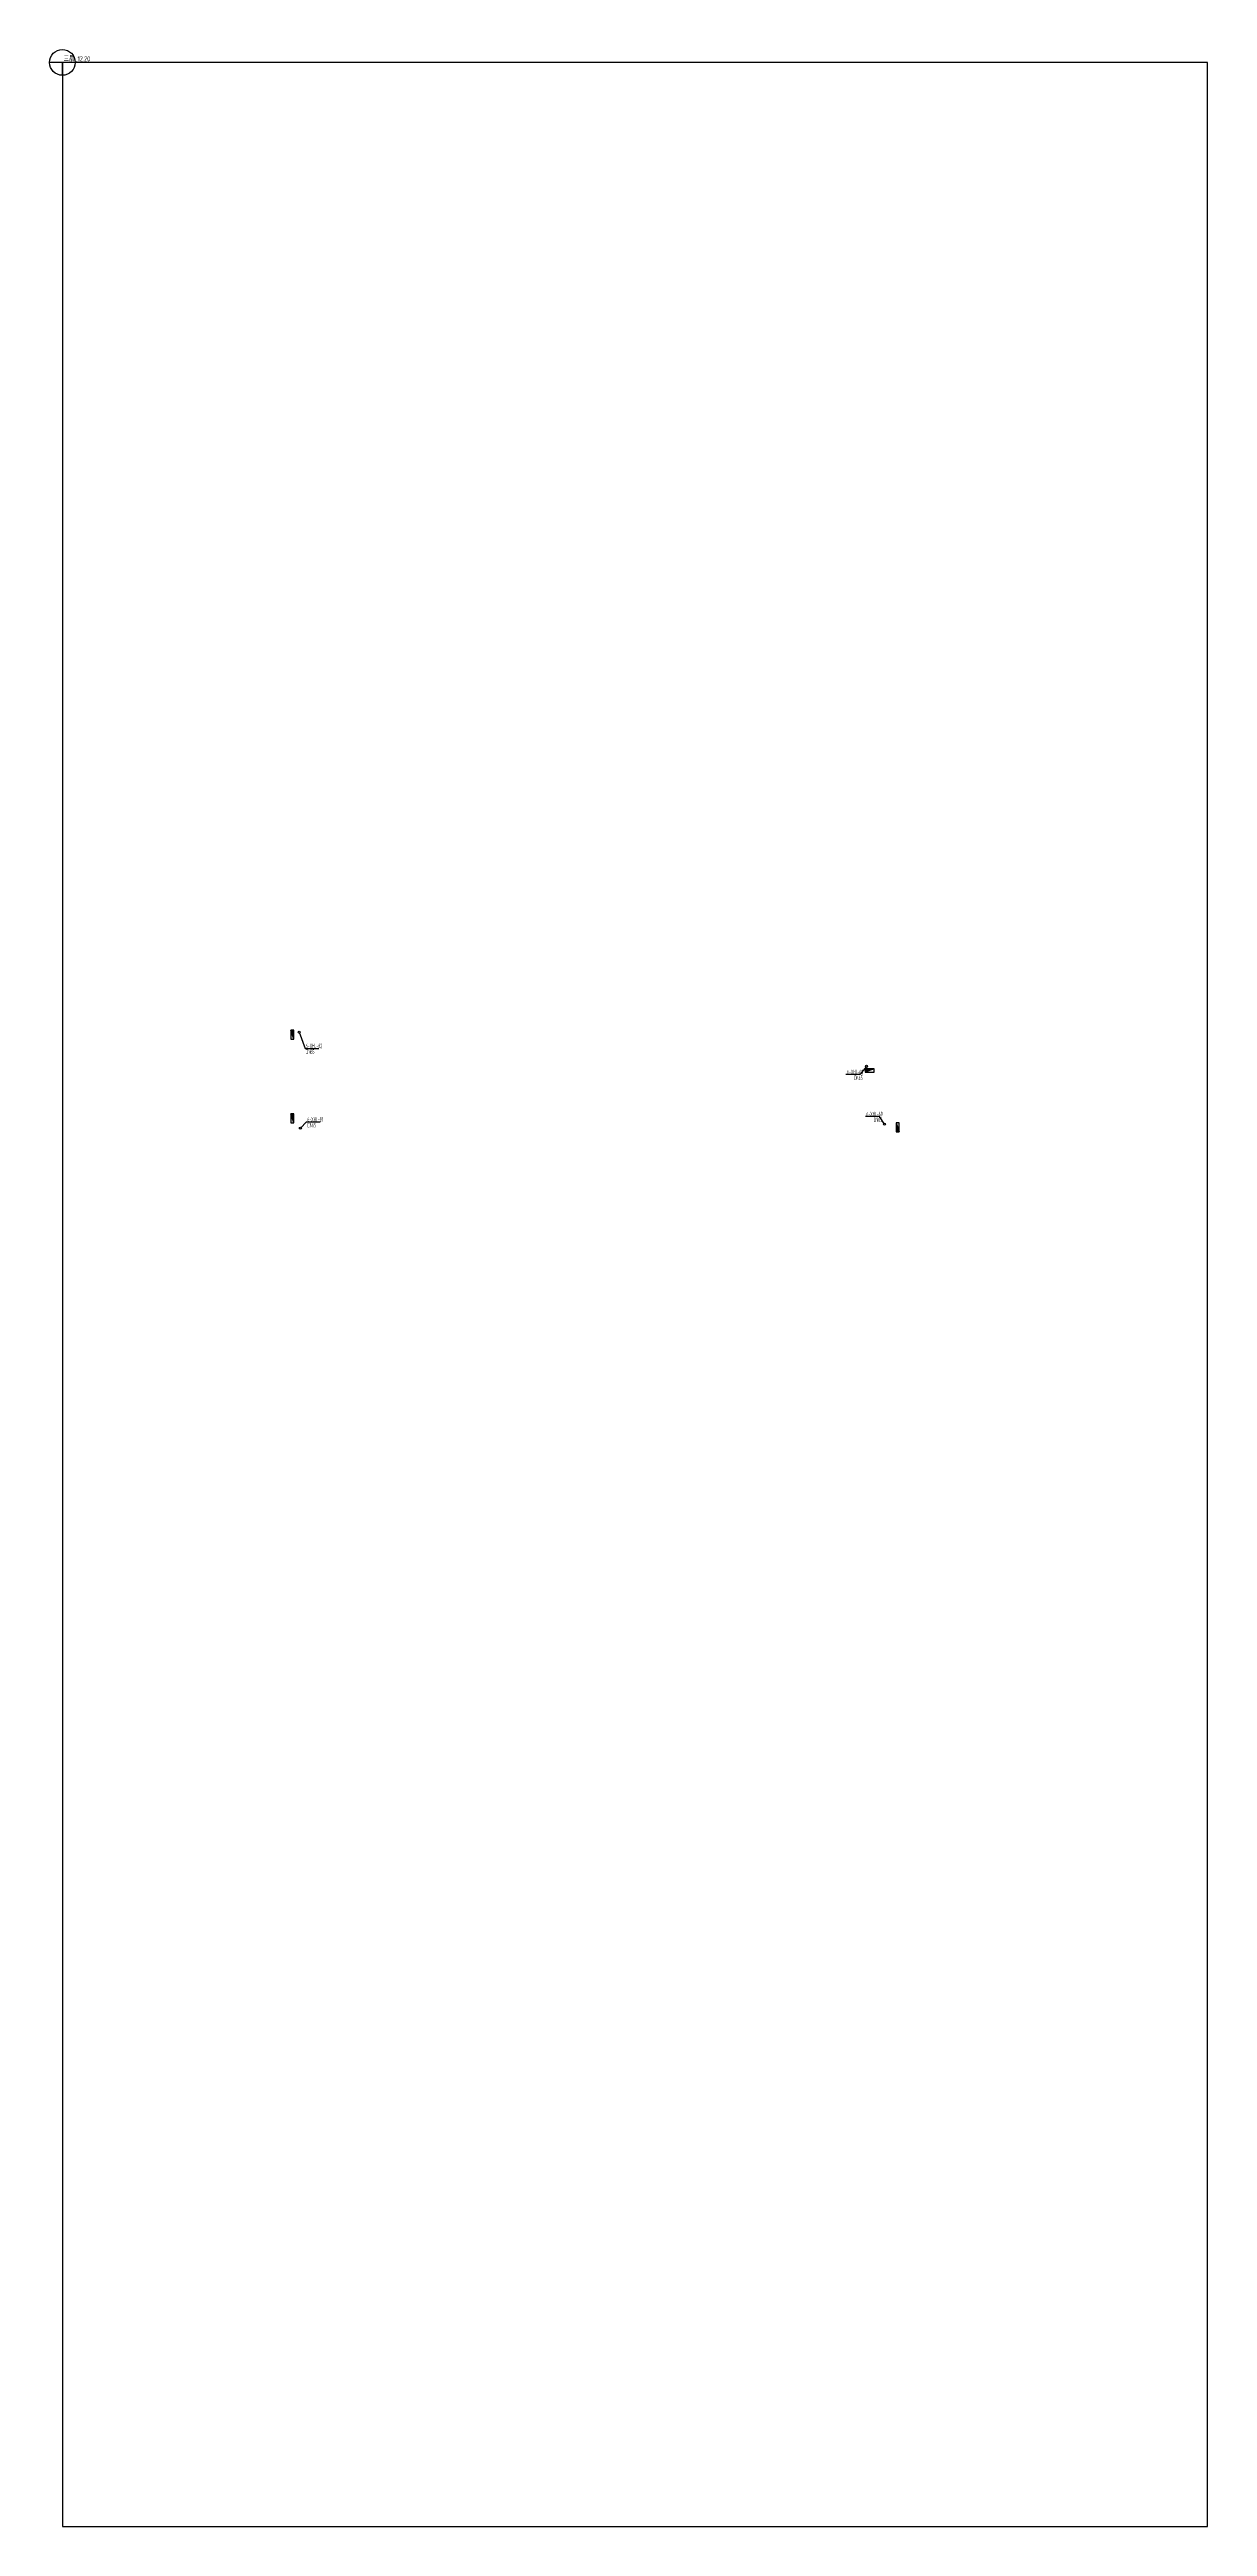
# Model space of a CAD drawing. Header units: millimetres. Extents: x -47741 to 42264, y -1159854 to 32416.
# Drawn here: x -47741 to 42264, y -1159854 to -967412 of the extents above; entities that cross this region are included whole.
import ezdxf

# ---------------------------------------------------------------- set-up
doc = ezdxf.new("R2010")
doc.units = ezdxf.units.MM
doc.header["$LTSCALE"] = 1000
doc.layers.get('0').update_dxf_attribs({"linetype": 'CONTINUOUS'})
for name, color, linetype in [('DIM_消防', 3, 'CONTINUOUS'), ('EQUIP_消火栓', 7, 'CONTINUOUS'), ('S-Xh_注释', 3, 'CONTINUOUS'), ('VPIPE-消防', 1, 'CONTINUOUS')]:
    doc.layers.add(name, color=color, linetype=linetype)
doc.styles.add('_TWT_PIPEDN', font='GBENOR', dxfattribs={"width": 0.7, "height": 3.5, "bigfont": 'HZTXT'})
doc.styles.add('_TWT_SERIAL', font='GBENOR', dxfattribs={"width": 0.7, "height": 3.5, "bigfont": 'HZTXT'})

# ---------------------------------------------------------------- blocks, each defined once
blk = doc.blocks.new('Floorbase')
for p, q in [((0, 0), (-1000, 0)), ((0, -1000), (0, 0))]:
    blk.add_line(p, q)
blk.add_circle((0, 0), 1000)
at = {"style": '_TWT_PIPEDN', "width": 0.8}
blk.add_attdef('Elevation', (92, 81), '', height=400, dxfattribs=at)
blk = doc.blocks.new('$TwtSys$00000434')
for p, q in [((-0.5, 0.5), (-0.5, -0.5)), ((-0.5, -0.5), (0.5, 0.5)), ((0.5, 0.5), (-0.5, 0.5)), ((0.5, -0.5), (0.5, 0.5)), ((-0.5, -0.5), (0.5, -0.5))]:
    blk.add_line(p, q)
blk.add_solid([(0.5, -0.5), (0.5, 0.5), (-0.5, -0.5)])

msp = doc.modelspace()

# ---------------------------------------------------------------- linework, layer by layer
at = {"layer": 'DIM_消防'}
for p, q in [((-28341, -1043762), (-27881, -1045027)), ((-27881, -1045027), (-26796, -1045027)), ((15759, -1046412), (15247, -1047052)), ((15247, -1047052), (14160, -1047052)), ((-28241, -1051212), (-27762, -1050733)), ((-27762, -1050733), (-26715, -1050733)), ((16762, -1050317), (15674, -1050317)), ((17160, -1050912), (16762, -1050317))]:
    msp.add_line(p, q, dxfattribs=at)
at = {"layer": 'S-Xh_注释'}
msp.add_lwpolyline([(-46741, -1159854), (42264, -1159854), (42264, -968412), (-46741, -968412)], close=True, dxfattribs=at)
at = {"layer": 'VPIPE-消防'}
for centre in [(-28341, -1043762), (15759, -1046412), (-28241, -1051212), (17160, -1050912)]:
    msp.add_circle(centre, 80, dxfattribs=at)

# ---------------------------------------------------------------- block references
at = {"layer": 'EQUIP_消火栓', "xscale": 700, "yscale": 240, "zscale": 700}
for p, rotation in [((-28861, -1043962), 90), ((16009, -1046732), 180), ((-28861, -1050462), 90), ((18179, -1051162), 270)]:
    msp.add_blockref('$TwtSys$00000434', p, dxfattribs=dict(at, rotation=rotation))
at = {"layer": 'S-Xh_注释', "color": 0}
msp.add_blockref('Floorbase', (-46741, -968412), dxfattribs=at).add_auto_attribs({'Elevation': '三层_12.20'})

# ---------------------------------------------------------------- texts
at = {"layer": 'DIM_消防', "color": 7, "style": '_TWT_SERIAL', "width": 0.56}
for s, p in [('6-XHL-82', (-27811, -1045001)), ('DN65', (-27811, -1045447)), ('6-XHL-68', (14253, -1047025)), ('DN65', (14800, -1047472)), ('6-XHL-81', (-27692, -1050707)), ('6-XHL-69', (15755, -1050291)), ('DN65', (16314, -1050737)), ('DN65', (-27692, -1051153))]:
    msp.add_text(s, height=350, dxfattribs=at).set_placement(p)

doc.saveas('drawing.dxf')
